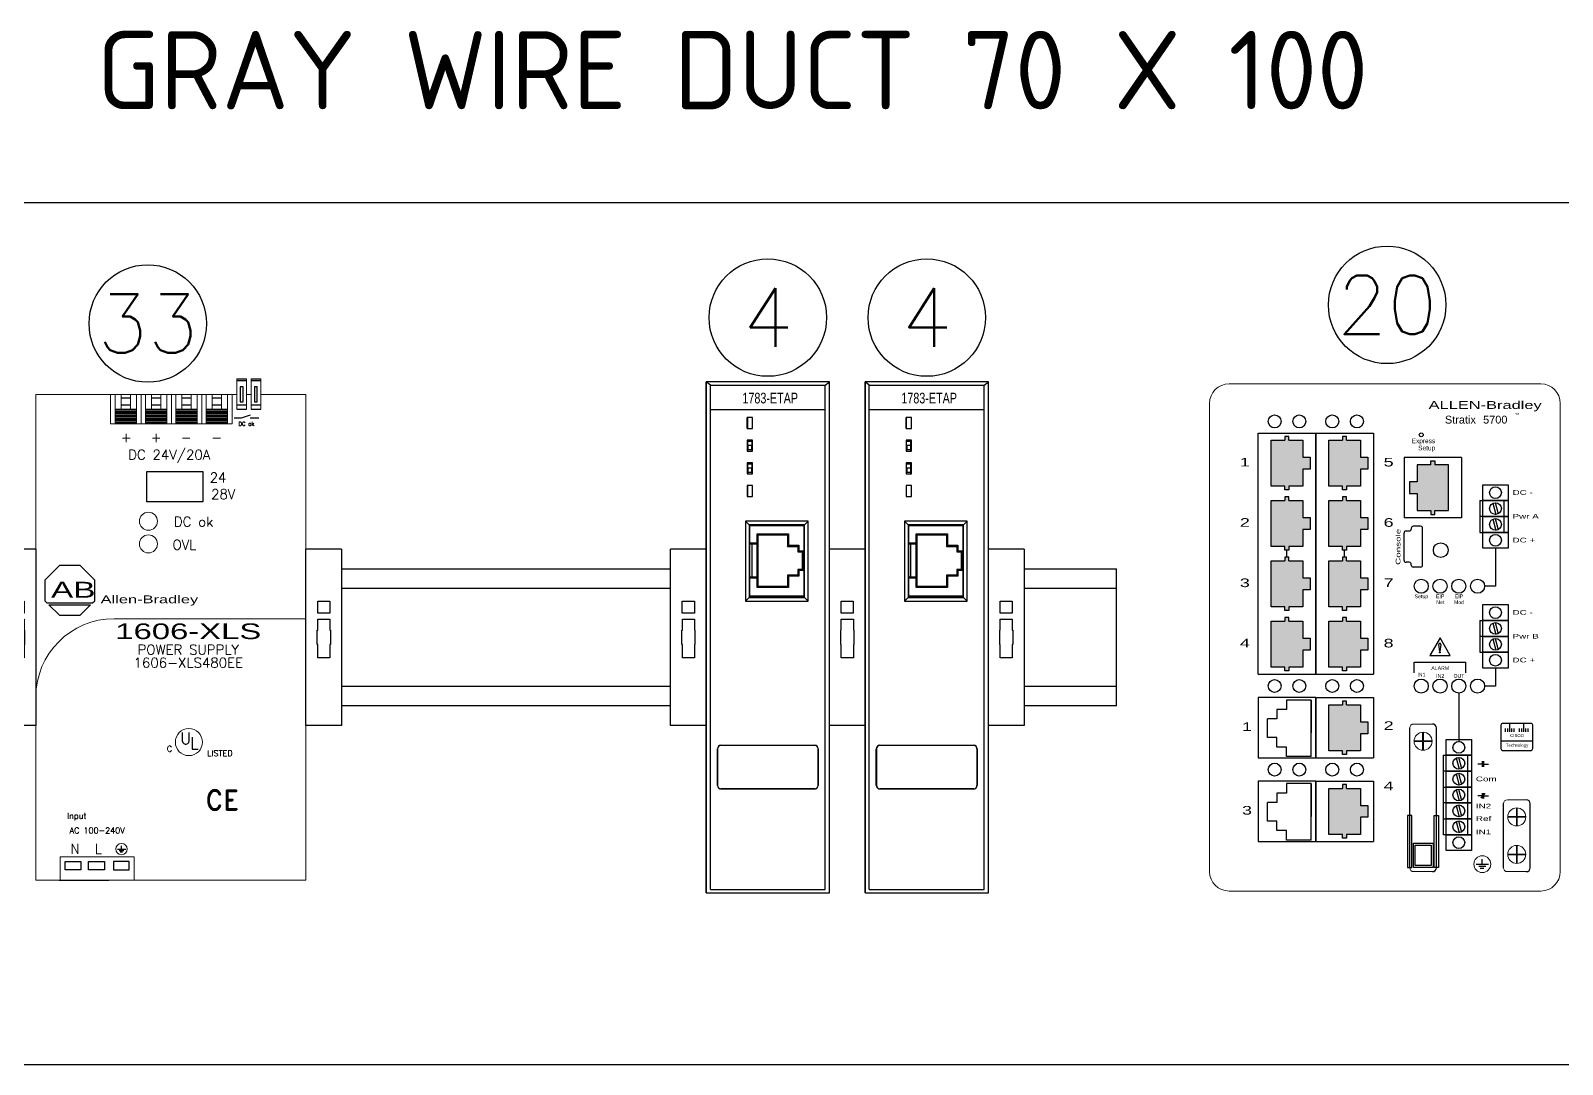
# Model space of a CAD drawing. Header units: inches. Extents: x 564911 to 603980, y 458630 to 507164.
# Drawn here: x 590750.3 to 591141.5, y 499430.9 to 499694.8 of the extents above; entities that cross this region are included whole.
import ezdxf
from ezdxf.enums import TextEntityAlignment as Align

# ---------------------------------------------------------------- set-up
doc = ezdxf.new("R2010")
doc.units = ezdxf.units.IN
doc.header["$MEASUREMENT"] = 0
for name, color, linetype in [('box', 2, 'Continuous'), ('rial', 11, 'Continuous'), ('STEXT', 2, 'Continuous'), ('TER', 4, 'Continuous')]:
    doc.layers.add(name, color=color, linetype=linetype)
doc.styles.add('ALLEN', font='swissi.ttf', dxfattribs={"width": 1.5})
doc.styles.add('ISO3098B', font='ISO3098B.shx')
doc.styles.add('R', font='ROMAND')
doc.styles.add('S', font='SIMPLEX.SHX')

# ---------------------------------------------------------------- blocks, each defined once
blk = doc.blocks.new('STOPER')
at = {"color": 0}
for points in [[(22179.34, -20542.87), (22175.95, -20542.87), (22175.95, -20539.79), (22179.34, -20539.79)], [(22179.34, -20539.79), (22179.34, -20539.65), (22183.04, -20539.65), (22183.04, -20539.79)], [(22183.04, -20539.79), (22185.81, -20539.79), (22185.81, -20542.87), (22183.04, -20542.87)], [(22183.04, -20542.87), (22183.04, -20543.01), (22179.34, -20543.01), (22179.34, -20542.87)]]:
    blk.add_lwpolyline(points, dxfattribs=at)
blk.add_lwpolyline([(22187.35, -20539.78), (22190.43, -20539.78), (22190.43, -20542.86), (22187.35, -20542.86)], close=True, dxfattribs=at)
at = {"layer": 'TER', "color": 0}
for p, q in [((22158.68, -20545.88), (22158.68, -20536.78)), ((22158.68, -20536.78), (22203.7, -20536.78)), ((22203.7, -20545.88), (22203.7, -20536.78)), ((22203.7, -20545.88), (22158.68, -20545.88))]:
    blk.add_line(p, q, dxfattribs=at)
blk = doc.blocks.new('1783BMS10CGN')
for points in [[(11281.93, 8053.55), (11285.45, 8053.55), (11285.45, 8052.58), (11286.47, 8052.58), (11286.47, 8053.55), (11289.99, 8053.55), (11289.99, 8057.9), (11291.91, 8057.9), (11291.91, 8060.92), (11289.99, 8060.92), (11289.99, 8065.27), (11286.47, 8065.27), (11286.47, 8066.24), (11285.45, 8066.24), (11285.45, 8065.27), (11281.93, 8065.27)], [(11296.65, 8053.55), (11300.17, 8053.55), (11300.17, 8052.58), (11301.19, 8052.58), (11301.19, 8053.55), (11304.71, 8053.55), (11304.71, 8057.9), (11306.62, 8057.9), (11306.62, 8060.92), (11304.71, 8060.92), (11304.71, 8065.27), (11301.19, 8065.27), (11301.19, 8066.24), (11300.17, 8066.24), (11300.17, 8065.27), (11296.65, 8065.27)], [(11327.26, 8059.04), (11323.74, 8059.04), (11323.74, 8060.01), (11322.71, 8060.01), (11322.71, 8059.04), (11319.2, 8059.04), (11319.2, 8054.69), (11317.28, 8054.69), (11317.28, 8051.67), (11319.2, 8051.67), (11319.2, 8047.32), (11322.71, 8047.32), (11322.71, 8046.35), (11323.74, 8046.35), (11323.74, 8047.32), (11327.26, 8047.32)], [(11281.93, 8038.15), (11285.45, 8038.15), (11285.45, 8037.18), (11286.47, 8037.18), (11286.47, 8038.15), (11289.99, 8038.15), (11289.99, 8042.5), (11291.91, 8042.5), (11291.91, 8045.52), (11289.99, 8045.52), (11289.99, 8049.87), (11286.47, 8049.87), (11286.47, 8050.84), (11285.45, 8050.84), (11285.45, 8049.87), (11281.93, 8049.87)], [(11296.65, 8038.15), (11300.17, 8038.15), (11300.17, 8037.18), (11301.19, 8037.18), (11301.19, 8038.15), (11304.71, 8038.15), (11304.71, 8042.5), (11306.62, 8042.5), (11306.62, 8045.52), (11304.71, 8045.52), (11304.71, 8049.87), (11301.19, 8049.87), (11301.19, 8050.84), (11300.17, 8050.84), (11300.17, 8049.87), (11296.65, 8049.87)], [(11281.93, 8022.75), (11285.45, 8022.75), (11285.45, 8021.78), (11286.47, 8021.78), (11286.47, 8022.75), (11289.99, 8022.75), (11289.99, 8027.1), (11291.91, 8027.1), (11291.91, 8030.12), (11289.99, 8030.12), (11289.99, 8034.47), (11286.47, 8034.47), (11286.47, 8035.44), (11285.45, 8035.44), (11285.45, 8034.47), (11281.93, 8034.47)], [(11296.65, 8022.75), (11300.17, 8022.75), (11300.17, 8021.78), (11301.19, 8021.78), (11301.19, 8022.75), (11304.71, 8022.75), (11304.71, 8027.1), (11306.62, 8027.1), (11306.62, 8030.12), (11304.71, 8030.12), (11304.71, 8034.47), (11301.19, 8034.47), (11301.19, 8035.44), (11300.17, 8035.44), (11300.17, 8034.47), (11296.65, 8034.47)], [(11281.93, 8007.35), (11285.45, 8007.35), (11285.45, 8006.38), (11286.47, 8006.38), (11286.47, 8007.35), (11289.99, 8007.35), (11289.99, 8011.7), (11291.91, 8011.7), (11291.91, 8014.72), (11289.99, 8014.72), (11289.99, 8019.07), (11286.47, 8019.07), (11286.47, 8020.04), (11285.45, 8020.04), (11285.45, 8019.07), (11281.93, 8019.07)], [(11296.65, 8007.35), (11300.17, 8007.35), (11300.17, 8006.38), (11301.19, 8006.38), (11301.19, 8007.35), (11304.71, 8007.35), (11304.71, 8011.7), (11306.62, 8011.7), (11306.62, 8014.72), (11304.71, 8014.72), (11304.71, 8019.07), (11301.19, 8019.07), (11301.19, 8020.04), (11300.17, 8020.04), (11300.17, 8019.07), (11296.65, 8019.07)], [(11296.65, 7986.01), (11300.17, 7986.01), (11300.17, 7985.04), (11301.19, 7985.04), (11301.19, 7986.01), (11304.71, 7986.01), (11304.71, 7990.36), (11306.62, 7990.36), (11306.62, 7993.37), (11304.71, 7993.37), (11304.71, 7997.73), (11301.19, 7997.73), (11301.19, 7998.7), (11300.17, 7998.7), (11300.17, 7997.73), (11296.65, 7997.73)], [(11296.65, 7964.66), (11300.17, 7964.66), (11300.17, 7963.7), (11301.19, 7963.7), (11301.19, 7964.66), (11304.71, 7964.66), (11304.71, 7969.02), (11306.62, 7969.02), (11306.62, 7972.03), (11304.71, 7972.03), (11304.71, 7976.39), (11301.19, 7976.39), (11301.19, 7977.35), (11300.17, 7977.35), (11300.17, 7976.39), (11296.65, 7976.39)]]:
    blk.add_hatch(color=0).paths.add_polyline_path(points)
at = {"lineweight": 20}
for p, q in [((11271.19, 8079.69), (11350.79, 8079.69)), ((11266.19, 8074.69), (11266.19, 7955.19)), ((11355.79, 8074.69), (11355.79, 7955.19)), ((11323.12, 7992.83), (11318.32, 7992.83)), ((11320.62, 7990.72), (11320.62, 7988.52)), ((11320.81, 7990.72), (11320.81, 7988.52)), ((11320.62, 7988.52), (11318.42, 7988.52)), ((11320.62, 7988.33), (11318.42, 7988.33)), ((11320.62, 7988.33), (11320.62, 7986.13)), ((11323.02, 7988.52), (11320.81, 7988.52)), ((11323.02, 7988.33), (11320.81, 7988.33)), ((11320.81, 7988.33), (11320.81, 7986.13)), ((11347.08, 7973.51), (11342.27, 7973.51)), ((11344.58, 7971.4), (11344.58, 7969.2)), ((11344.77, 7971.4), (11344.77, 7969.2)), ((11344.58, 7969.2), (11342.38, 7969.2)), ((11344.58, 7969.01), (11342.38, 7969.01)), ((11344.58, 7969.01), (11344.58, 7966.81)), ((11346.97, 7969.2), (11344.77, 7969.2)), ((11346.97, 7969.01), (11344.77, 7969.01)), ((11344.77, 7969.01), (11344.77, 7966.81)), ((11344.57, 7959.63), (11342.37, 7959.63)), ((11344.57, 7959.44), (11342.37, 7959.44)), ((11344.57, 7961.83), (11344.57, 7959.63)), ((11344.57, 7959.44), (11344.57, 7957.24)), ((11344.76, 7961.83), (11344.76, 7959.63)), ((11346.97, 7959.63), (11344.76, 7959.63)), ((11346.97, 7959.44), (11344.76, 7959.44)), ((11344.76, 7959.44), (11344.76, 7957.24)), ((11323.12, 7955.14), (11318.32, 7955.14)), ((11347.08, 7955.14), (11342.27, 7955.14)), ((11271.19, 7950.19), (11350.79, 7950.19))]:
    blk.add_line(p, q, dxfattribs=at)
at = {"color": 0}
for p, q in [((11278.6, 8067.1), (11293.32, 8067.1)), ((11278.6, 8005.52), (11278.6, 8067.1)), ((11281.93, 8065.27), (11285.45, 8065.27)), ((11281.93, 8053.55), (11281.93, 8065.27)), ((11286.47, 8066.24), (11285.45, 8066.24)), ((11285.45, 8066.24), (11285.45, 8065.27)), ((11286.47, 8065.27), (11286.47, 8066.24)), ((11286.47, 8065.27), (11289.99, 8065.27)), ((11289.99, 8065.27), (11289.99, 8060.92)), ((11293.32, 8067.1), (11308.04, 8067.1)), ((11293.32, 8005.52), (11293.32, 8067.1)), ((11293.32, 8067.1), (11293.32, 8005.52)), ((11296.65, 8065.27), (11300.17, 8065.27)), ((11296.65, 8053.55), (11296.65, 8065.27)), ((11301.19, 8066.24), (11300.17, 8066.24)), ((11300.17, 8066.24), (11300.17, 8065.27)), ((11301.19, 8065.27), (11301.19, 8066.24)), ((11301.19, 8065.27), (11304.71, 8065.27)), ((11304.71, 8065.27), (11304.71, 8060.92)), ((11308.04, 8067.1), (11308.04, 8005.52)), ((11289.99, 8060.92), (11291.91, 8060.92)), ((11291.91, 8060.92), (11291.91, 8057.9)), ((11304.71, 8060.92), (11306.62, 8060.92)), ((11306.62, 8060.92), (11306.62, 8057.9)), ((11330.58, 8060.87), (11315.87, 8060.87)), ((11315.87, 8060.87), (11315.87, 8045.49)), ((11330.58, 8060.87), (11330.58, 8045.49)), ((11291.91, 8057.9), (11289.99, 8057.9)), ((11289.99, 8057.9), (11289.99, 8053.55)), ((11306.62, 8057.9), (11304.71, 8057.9)), ((11304.71, 8057.9), (11304.71, 8053.55)), ((11319.2, 8059.04), (11319.2, 8054.69)), ((11322.71, 8059.04), (11319.2, 8059.04)), ((11322.71, 8059.04), (11322.71, 8060.01)), ((11322.71, 8060.01), (11323.74, 8060.01)), ((11323.74, 8060.01), (11323.74, 8059.04)), ((11327.26, 8059.04), (11323.74, 8059.04)), ((11327.26, 8047.32), (11327.26, 8059.04)), ((11285.45, 8053.55), (11281.93, 8053.55)), ((11285.45, 8052.58), (11285.45, 8053.55)), ((11286.47, 8052.58), (11285.45, 8052.58)), ((11289.99, 8053.55), (11286.47, 8053.55)), ((11286.47, 8053.55), (11286.47, 8052.58)), ((11300.17, 8053.55), (11296.65, 8053.55)), ((11300.17, 8052.58), (11300.17, 8053.55)), ((11301.19, 8052.58), (11300.17, 8052.58)), ((11304.71, 8053.55), (11301.19, 8053.55)), ((11301.19, 8053.55), (11301.19, 8052.58)), ((11319.2, 8054.69), (11317.28, 8054.69)), ((11317.28, 8054.69), (11317.28, 8051.67)), ((11281.93, 8049.87), (11285.45, 8049.87)), ((11281.93, 8038.15), (11281.93, 8049.87)), ((11286.47, 8050.84), (11285.45, 8050.84)), ((11285.45, 8050.84), (11285.45, 8049.87)), ((11286.47, 8049.87), (11286.47, 8050.84)), ((11286.47, 8049.87), (11289.99, 8049.87)), ((11289.99, 8049.87), (11289.99, 8045.52)), ((11296.65, 8049.87), (11300.17, 8049.87)), ((11296.65, 8038.15), (11296.65, 8049.87)), ((11301.19, 8050.84), (11300.17, 8050.84)), ((11300.17, 8050.84), (11300.17, 8049.87)), ((11301.19, 8049.87), (11301.19, 8050.84)), ((11301.19, 8049.87), (11304.71, 8049.87)), ((11304.71, 8049.87), (11304.71, 8045.52)), ((11317.28, 8051.67), (11319.2, 8051.67)), ((11319.2, 8051.67), (11319.2, 8047.32)), ((11335.24, 8049.87), (11335.24, 8041.77)), ((11335.24, 8049.87), (11336, 8049.87)), ((11338.54, 8049.21), (11339.31, 8046.32)), ((11339.12, 8049.37), (11339.89, 8046.47)), ((11341.4, 8049.87), (11341.4, 8041.77)), ((11289.99, 8045.52), (11291.91, 8045.52)), ((11291.91, 8045.52), (11291.91, 8042.5)), ((11304.71, 8045.52), (11306.62, 8045.52)), ((11306.62, 8045.52), (11306.62, 8042.5)), ((11330.58, 8045.49), (11315.87, 8045.49)), ((11319.2, 8047.32), (11322.71, 8047.32)), ((11322.71, 8047.32), (11322.71, 8046.35)), ((11322.71, 8046.35), (11323.74, 8046.35)), ((11323.74, 8047.32), (11327.26, 8047.32)), ((11323.74, 8046.35), (11323.74, 8047.32)), ((11336, 8045.82), (11335.24, 8045.82)), ((11338.54, 8045.16), (11339.31, 8042.26)), ((11339.12, 8045.32), (11339.89, 8042.42)), ((11291.91, 8042.5), (11289.99, 8042.5)), ((11289.99, 8042.5), (11289.99, 8038.15)), ((11306.62, 8042.5), (11304.71, 8042.5)), ((11304.71, 8042.5), (11304.71, 8038.15)), ((11315.87, 8034.62), (11315.87, 8041.6)), ((11317.2, 8042.1), (11316.37, 8042.1)), ((11317.7, 8042.82), (11317.7, 8042.6)), ((11320.11, 8043.32), (11318.2, 8043.32)), ((11320.61, 8033.4), (11320.61, 8042.82)), ((11335.24, 8041.77), (11336, 8041.77)), ((11285.45, 8038.15), (11281.93, 8038.15)), ((11285.45, 8037.18), (11285.45, 8038.15)), ((11286.47, 8037.18), (11285.45, 8037.18)), ((11285.96, 8035.44), (11285.96, 8037.18)), ((11289.99, 8038.15), (11286.47, 8038.15)), ((11286.47, 8038.15), (11286.47, 8037.18)), ((11300.17, 8038.15), (11296.65, 8038.15)), ((11300.17, 8037.18), (11300.17, 8038.15)), ((11301.19, 8037.18), (11300.17, 8037.18)), ((11300.68, 8035.44), (11300.68, 8037.18)), ((11304.71, 8038.15), (11301.19, 8038.15)), ((11301.19, 8038.15), (11301.19, 8037.18)), ((11339.22, 8037.71), (11339.22, 8028.01)), ((11281.93, 8034.47), (11285.45, 8034.47)), ((11281.93, 8022.75), (11281.93, 8034.47)), ((11286.47, 8035.44), (11285.45, 8035.44)), ((11285.45, 8035.44), (11285.45, 8034.47)), ((11286.47, 8034.47), (11286.47, 8035.44)), ((11286.47, 8034.47), (11289.99, 8034.47)), ((11289.99, 8034.47), (11289.99, 8030.12)), ((11296.65, 8034.47), (11300.17, 8034.47)), ((11296.65, 8022.75), (11296.65, 8034.47)), ((11301.19, 8035.44), (11300.17, 8035.44)), ((11300.17, 8035.44), (11300.17, 8034.47)), ((11301.19, 8034.47), (11301.19, 8035.44)), ((11301.19, 8034.47), (11304.71, 8034.47)), ((11304.71, 8034.47), (11304.71, 8030.12)), ((11317.2, 8034.12), (11316.37, 8034.12)), ((11317.7, 8033.4), (11317.7, 8033.62)), ((11320.11, 8032.9), (11318.2, 8032.9)), ((11289.99, 8030.12), (11291.91, 8030.12)), ((11291.91, 8030.12), (11291.91, 8027.1)), ((11304.71, 8030.12), (11306.62, 8030.12)), ((11306.62, 8030.12), (11306.62, 8027.1)), ((11291.91, 8027.1), (11289.99, 8027.1)), ((11289.99, 8027.1), (11289.99, 8022.75)), ((11306.62, 8027.1), (11304.71, 8027.1)), ((11304.71, 8027.1), (11304.71, 8022.75)), ((11339.22, 8028.01), (11336.46, 8028.01)), ((11285.45, 8022.75), (11281.93, 8022.75)), ((11285.45, 8021.78), (11285.45, 8022.75)), ((11286.47, 8021.78), (11285.45, 8021.78)), ((11289.99, 8022.75), (11286.47, 8022.75)), ((11286.47, 8022.75), (11286.47, 8021.78)), ((11300.17, 8022.75), (11296.65, 8022.75)), ((11300.17, 8021.78), (11300.17, 8022.75)), ((11301.19, 8021.78), (11300.17, 8021.78)), ((11304.71, 8022.75), (11301.19, 8022.75)), ((11301.19, 8022.75), (11301.19, 8021.78)), ((11281.93, 8019.07), (11285.45, 8019.07)), ((11281.93, 8007.35), (11281.93, 8019.07)), ((11286.47, 8020.04), (11285.45, 8020.04)), ((11285.45, 8020.04), (11285.45, 8019.07)), ((11286.47, 8019.07), (11286.47, 8020.04)), ((11286.47, 8019.07), (11289.99, 8019.07)), ((11289.99, 8019.07), (11289.99, 8014.72)), ((11296.65, 8019.07), (11300.17, 8019.07)), ((11296.65, 8007.35), (11296.65, 8019.07)), ((11301.19, 8020.04), (11300.17, 8020.04)), ((11300.17, 8020.04), (11300.17, 8019.07)), ((11301.19, 8019.07), (11301.19, 8020.04)), ((11301.19, 8019.07), (11304.71, 8019.07)), ((11304.71, 8019.07), (11304.71, 8014.72)), ((11335.24, 8019.25), (11335.24, 8011.15)), ((11335.24, 8019.25), (11336, 8019.25)), ((11338.54, 8018.6), (11339.31, 8015.7)), ((11339.12, 8018.75), (11339.89, 8015.86)), ((11289.99, 8014.72), (11291.91, 8014.72)), ((11291.91, 8014.72), (11291.91, 8011.7)), ((11304.71, 8014.72), (11306.62, 8014.72)), ((11306.62, 8014.72), (11306.62, 8011.7)), ((11336, 8015.2), (11335.24, 8015.2)), ((11338.54, 8014.55), (11339.31, 8011.65)), ((11339.12, 8014.7), (11339.89, 8011.8)), ((11291.91, 8011.7), (11289.99, 8011.7)), ((11289.99, 8011.7), (11289.99, 8007.35)), ((11306.62, 8011.7), (11304.71, 8011.7)), ((11304.71, 8011.7), (11304.71, 8007.35)), ((11335.24, 8011.15), (11336, 8011.15)), ((11278.6, 8005.52), (11293.32, 8005.52)), ((11285.45, 8007.35), (11281.93, 8007.35)), ((11285.45, 8006.38), (11285.45, 8007.35)), ((11286.47, 8006.38), (11285.45, 8006.38)), ((11289.99, 8007.35), (11286.47, 8007.35)), ((11286.47, 8007.35), (11286.47, 8006.38)), ((11293.32, 8005.52), (11308.04, 8005.52)), ((11300.17, 8007.35), (11296.65, 8007.35)), ((11300.17, 8006.38), (11300.17, 8007.35)), ((11301.19, 8006.38), (11300.17, 8006.38)), ((11304.71, 8007.35), (11301.19, 8007.35)), ((11301.19, 8007.35), (11301.19, 8006.38)), ((11318.46, 8005.93), (11318.46, 8008.64)), ((11318.46, 8008.64), (11331.66, 8008.64)), ((11331.66, 8005.93), (11331.66, 8008.64)), ((11339.22, 8007.1), (11339.22, 8002.52)), ((11339.22, 8002.52), (11336.46, 8002.52)), ((11285.8, 7998.96), (11285.8, 7996.56)), ((11292.12, 7998.96), (11285.8, 7998.96)), ((11292.12, 7998.96), (11292.12, 7990.56)), ((11292.12, 7984.56), (11292.12, 7998.96)), ((11293.32, 7999.56), (11308.04, 7999.56)), ((11293.32, 7999.56), (11293.32, 7984.18)), ((11296.65, 7997.73), (11300.17, 7997.73)), ((11296.65, 7986.01), (11296.65, 7997.73)), ((11301.19, 7998.7), (11300.17, 7998.7)), ((11300.17, 7998.7), (11300.17, 7997.73)), ((11301.19, 7997.73), (11301.19, 7998.7)), ((11301.19, 7997.73), (11304.71, 7997.73)), ((11304.71, 7997.73), (11304.71, 7993.37)), ((11308.04, 7999.56), (11308.04, 7984.18)), ((11329.86, 8000.72), (11329.86, 7988.36)), ((11281, 7989.36), (11281, 7994.16)), ((11283.4, 7994.16), (11281, 7994.16)), ((11283.4, 7996.56), (11283.4, 7994.16)), ((11285.8, 7996.56), (11283.4, 7996.56)), ((11304.71, 7993.37), (11306.62, 7993.37)), ((11306.62, 7990.36), (11304.71, 7990.36)), ((11304.71, 7990.36), (11304.71, 7986.01)), ((11306.62, 7993.37), (11306.62, 7990.36)), ((11317.32, 7956.14), (11317.32, 7991.83)), ((11324.12, 7956.14), (11324.12, 7991.83)), ((11341.81, 7990.83), (11341.81, 7991.69)), ((11342.35, 7990.83), (11342.35, 7991.69)), ((11342.89, 7990.83), (11342.89, 7992.88)), ((11343.43, 7990.83), (11343.43, 7991.69)), ((11343.97, 7990.83), (11343.97, 7991.69)), ((11345.4, 7990.83), (11345.4, 7991.69)), ((11345.94, 7990.83), (11345.94, 7991.69)), ((11346.48, 7990.83), (11346.48, 7992.88)), ((11347.02, 7990.83), (11347.02, 7991.69)), ((11347.56, 7990.83), (11347.56, 7991.69)), ((11283.4, 7989.36), (11281, 7989.36)), ((11283.4, 7986.96), (11283.4, 7989.36)), ((11285.8, 7986.96), (11283.4, 7986.96)), ((11285.8, 7984.56), (11285.8, 7986.96)), ((11300.17, 7986.01), (11296.65, 7986.01)), ((11300.17, 7985.04), (11300.17, 7986.01)), ((11304.71, 7986.01), (11301.19, 7986.01)), ((11301.19, 7986.01), (11301.19, 7985.04)), ((11340.63, 7988.55), (11348.74, 7988.55)), ((11292.12, 7984.56), (11285.8, 7984.56)), ((11293.32, 7984.18), (11308.04, 7984.18)), ((11301.19, 7985.04), (11300.17, 7985.04)), ((11325.88, 7984.84), (11325.88, 7976.73)), ((11325.88, 7984.84), (11326.64, 7984.84)), ((11329.18, 7984.18), (11329.96, 7981.29)), ((11329.76, 7984.34), (11330.54, 7981.44)), ((11332.04, 7984.84), (11332.04, 7976.73)), ((11335.88, 7982.62), (11334.68, 7982.62)), ((11335.88, 7981.92), (11335.88, 7983.31)), ((11336.24, 7981.92), (11336.24, 7983.31)), ((11336.24, 7982.62), (11337.43, 7982.62)), ((11293.32, 7978.21), (11308.04, 7978.21)), ((11293.32, 7978.21), (11293.32, 7962.84)), ((11308.04, 7978.21), (11308.04, 7962.84)), ((11326.64, 7980.79), (11325.88, 7980.79)), ((11329.18, 7980.13), (11329.96, 7977.23)), ((11329.76, 7980.29), (11330.54, 7977.39)), ((11283.4, 7975.21), (11283.4, 7972.81)), ((11285.8, 7975.21), (11283.4, 7975.21)), ((11285.8, 7977.61), (11285.8, 7975.21)), ((11292.12, 7977.61), (11285.8, 7977.61)), ((11292.12, 7977.61), (11292.12, 7969.21)), ((11292.12, 7963.21), (11292.12, 7977.61)), ((11296.65, 7976.39), (11300.17, 7976.39)), ((11296.65, 7964.66), (11296.65, 7976.39)), ((11301.19, 7977.35), (11300.17, 7977.35)), ((11300.17, 7977.35), (11300.17, 7976.39)), ((11301.19, 7976.39), (11301.19, 7977.35)), ((11301.19, 7976.39), (11304.71, 7976.39)), ((11304.71, 7976.39), (11304.71, 7972.03)), ((11325.88, 7976.73), (11326.64, 7976.73)), ((11325.88, 7976.73), (11325.88, 7968.63)), ((11325.88, 7976.73), (11326.64, 7976.73)), ((11329.18, 7976.08), (11329.96, 7973.18)), ((11329.76, 7976.23), (11330.54, 7973.34)), ((11332.04, 7976.73), (11332.04, 7968.63)), ((11335.88, 7974.51), (11334.68, 7974.51)), ((11335.51, 7973.96), (11336.61, 7975.06)), ((11335.88, 7973.82), (11335.88, 7975.2)), ((11336.24, 7973.82), (11336.24, 7975.2)), ((11336.24, 7974.51), (11337.43, 7974.51)), ((11281, 7968.01), (11281, 7972.81)), ((11283.4, 7972.81), (11281, 7972.81)), ((11304.71, 7972.03), (11306.62, 7972.03)), ((11306.62, 7972.03), (11306.62, 7969.02)), ((11326.64, 7972.68), (11325.88, 7972.68)), ((11329.18, 7972.03), (11329.96, 7969.13)), ((11329.76, 7972.18), (11330.54, 7969.28)), ((11341.27, 7956.14), (11341.27, 7972.51)), ((11348.08, 7956.14), (11348.08, 7972.51)), ((11283.4, 7968.01), (11281, 7968.01)), ((11283.4, 7965.61), (11283.4, 7968.01)), ((11306.62, 7969.02), (11304.71, 7969.02)), ((11304.71, 7969.02), (11304.71, 7964.66)), ((11325.88, 7968.63), (11326.64, 7968.63)), ((11325.88, 7968.63), (11325.88, 7964.58)), ((11325.88, 7968.63), (11326.64, 7968.63)), ((11329.18, 7967.97), (11329.96, 7965.08)), ((11329.76, 7968.13), (11330.54, 7965.23)), ((11332.04, 7968.63), (11332.04, 7964.58)), ((11285.8, 7965.61), (11283.4, 7965.61)), ((11285.8, 7963.21), (11285.8, 7965.61)), ((11292.12, 7963.21), (11285.8, 7963.21)), ((11293.32, 7962.84), (11308.04, 7962.84)), ((11300.17, 7964.66), (11296.65, 7964.66)), ((11300.17, 7963.7), (11300.17, 7964.66)), ((11301.19, 7963.7), (11300.17, 7963.7)), ((11304.71, 7964.66), (11301.19, 7964.66)), ((11301.19, 7964.66), (11301.19, 7963.7)), ((11326.64, 7964.58), (11325.88, 7964.58))]:
    blk.add_line(p, q, dxfattribs=at)
for p, q in [((11334.26, 7957.05), (11337.46, 7957.05)), ((11334.95, 7956.55), (11336.72, 7956.55)), ((11335.34, 7955.99), (11336.27, 7955.99)), ((11335.86, 7957.05), (11335.86, 7958.3))]:
    blk.add_line(p, q)
for points in [[(11342.43, 8049.87), (11336, 8049.87), (11336, 8053.92), (11342.43, 8053.92)], [(11342.43, 8045.82), (11336, 8045.82), (11336, 8049.87), (11342.43, 8049.87)], [(11342.43, 8041.77), (11336, 8041.77), (11336, 8045.82), (11342.43, 8045.82)], [(11342.43, 8037.71), (11336, 8037.71), (11336, 8041.77), (11342.43, 8041.77)], [(11342.43, 8019.25), (11336, 8019.25), (11336, 8023.31), (11342.43, 8023.31)], [(11342.43, 8015.2), (11336, 8015.2), (11336, 8019.25), (11342.43, 8019.25)], [(11325.06, 8014.82), (11322.46, 8010.32), (11327.66, 8010.32)], [(11342.43, 8011.15), (11336, 8011.15), (11336, 8015.2), (11342.43, 8015.2)], [(11342.43, 8007.1), (11336, 8007.1), (11336, 8011.15), (11342.43, 8011.15)], [(11293.32, 7999.56), (11278.6, 7999.56), (11278.6, 7984.18), (11293.32, 7984.18)], [(11333.07, 7984.84), (11326.64, 7984.84), (11326.64, 7988.89), (11333.07, 7988.89)], [(11333.07, 7980.79), (11326.64, 7980.79), (11326.64, 7984.84), (11333.07, 7984.84)], [(11293.32, 7978.21), (11278.6, 7978.21), (11278.6, 7962.84), (11293.32, 7962.84)], [(11333.07, 7976.73), (11326.64, 7976.73), (11326.64, 7980.79), (11333.07, 7980.79)], [(11333.07, 7972.68), (11326.64, 7972.68), (11326.64, 7976.73), (11333.07, 7976.73)], [(11333.07, 7968.63), (11326.64, 7968.63), (11326.64, 7972.68), (11333.07, 7972.68)], [(11316.76, 7956.24), (11317.87, 7956.24), (11317.87, 7969.49), (11316.76, 7969.49)], [(11324.67, 7956.24), (11323.57, 7956.24), (11323.57, 7969.49), (11324.67, 7969.49)], [(11333.07, 7964.58), (11326.64, 7964.58), (11326.64, 7968.63), (11333.07, 7968.63)], [(11333.07, 7960.53), (11326.64, 7960.53), (11326.64, 7964.58), (11333.07, 7964.58)], [(11318.25, 7962.42), (11323.32, 7962.42), (11323.32, 7956.24), (11318.25, 7956.24)], [(11318.75, 7961.92), (11322.82, 7961.92), (11322.82, 7956.74), (11318.75, 7956.74)]]:
    blk.add_lwpolyline(points, close=True, dxfattribs=at)
blk.add_lwpolyline([(11325.24, 8013.16), (11325.01, 8011.32), (11325.01, 8011.32), (11324.78, 8013.16)], dxfattribs=at)
blk.add_lwpolyline([(11341.13, 7986.07), (11348.24, 7986.07, 0.414214), (11348.74, 7986.57), (11348.74, 7992.5, 0.414214), (11348.24, 7993), (11341.13, 7993, 0.414214), (11340.63, 7992.5), (11340.63, 7986.57, 0.414214)], format="xyb", close=True, dxfattribs=at)
for centre, radius in [((11282.81, 8070.08), 1.65), ((11289.11, 8070.08), 1.65), ((11297.53, 8070.08), 1.65), ((11303.83, 8070.08), 1.65), ((11320.27, 8066.66), 0.5), ((11339.22, 8051.9), 1.5), ((11339.22, 8047.84), 1.5), ((11339.22, 8043.79), 1.5), ((11339.22, 8039.74), 1.5), ((11325.23, 8037.21), 1.88), ((11320.26, 8028.01), 1.8), ((11325.06, 8028.01), 1.8), ((11329.86, 8028.01), 1.8), ((11334.66, 8028.01), 1.8), ((11339.22, 8021.28), 1.5), ((11339.22, 8017.23), 1.5), ((11339.22, 8013.18), 1.5), ((11325.01, 8011.11), 0.103), ((11339.22, 8009.12), 1.5), ((11282.81, 8002.54), 1.65), ((11289.11, 8002.54), 1.65), ((11297.53, 8002.54), 1.65), ((11303.83, 8002.54), 1.65), ((11320.26, 8002.52), 1.8), ((11325.06, 8002.52), 1.8), ((11329.86, 8002.52), 1.8), ((11334.66, 8002.52), 1.8), ((11329.86, 7986.86), 1.5), ((11282.81, 7981.2), 1.65), ((11289.11, 7981.2), 1.65), ((11297.53, 7981.2), 1.65), ((11303.83, 7981.2), 1.65), ((11329.86, 7982.81), 1.5), ((11329.86, 7978.76), 1.5), ((11329.86, 7974.71), 1.5), ((11329.86, 7970.66), 1.5), ((11329.86, 7966.6), 1.5), ((11329.86, 7962.55), 1.5)]:
    blk.add_circle(centre, radius, dxfattribs=at)
at = {"lineweight": 20}
for centre, radius in [((11320.72, 7988.43), 2.3), ((11344.67, 7969.1), 2.3), ((11335.86, 7957.05), 2.15), ((11344.67, 7959.53), 2.3)]:
    blk.add_circle(centre, radius, dxfattribs=at)
for centre, start, end in [((11271.19, 8074.69), 90, 180), ((11350.79, 8074.69), 0, 90), ((11271.19, 7955.19), 180, 270), ((11350.79, 7955.19), 270, 0)]:
    blk.add_arc(centre, 5, start, end, dxfattribs=at)
at = {"color": 0}
for centre, radius, start, end in [((11316.37, 8041.6), 0.5, 90, 180), ((11317.2, 8042.6), 0.5, 270, 0), ((11318.2, 8042.82), 0.5, 90, 180), ((11320.11, 8042.82), 0.5, 0, 90), ((11316.37, 8034.62), 0.5, 180, 270), ((11317.2, 8033.62), 0.5, 0, 90), ((11318.2, 8033.4), 0.5, 180, 270), ((11320.11, 8033.4), 0.5, 270, 0), ((11325.01, 8013.16), 0.23, 345.7396, 194.2604), ((11323.12, 7991.83), 1, 0, 90), ((11347.08, 7972.51), 1, 0, 90), ((11323.12, 7956.14), 1, 270, 0), ((11347.08, 7956.14), 1, 270, 0)]:
    blk.add_arc(centre, radius, start, end, dxfattribs=at)
at = {"color": 0, "lineweight": 20}
for centre, start, end in [((11318.32, 7991.83), 90, 180), ((11342.27, 7972.51), 90, 180), ((11318.32, 7956.14), 180, 270), ((11342.27, 7956.14), 180, 270)]:
    blk.add_arc(centre, 1, start, end, dxfattribs=at)
at = {"style": 'ALLEN', "width": 1.5}
for s, height, p in [('ALLEN-Bradley', 2, (11351.03, 8073.28)), ('1', 2.2, (11276.49, 8058.59)), ('5', 2.2, (11313.21, 8058.59)), ('2', 2.2, (11276.49, 8043.19)), ('6', 2.2, (11313.21, 8043.19)), ('3', 2.2, (11276.49, 8027.79)), ('7', 2.2, (11313.21, 8027.79)), ('4', 2.2, (11276.49, 8012.39)), ('8', 2.2, (11313.21, 8012.39)), ('1', 2.2, (11277.03, 7991.05)), ('2', 2.2, (11313.21, 7991.33)), ('4', 2.2, (11313.21, 7975.93)), ('3', 2.2, (11277.03, 7969.71))]:
    blk.add_text(s, height=height, dxfattribs=at).set_placement(p, align=Align.RIGHT)
at = {"style": 'ALLEN'}
for s, height, p in [('TM', 0.5, (11345.18, 8071.72)), ('Stratix', 2, (11334.23, 8069.54)), ('5700', 2, (11342.28, 8069.54))]:
    blk.add_text(s, height=height, dxfattribs=at).set_placement(p, align=Align.RIGHT)
for s, p in [('Express', (11323.82, 8064.52)), ('Setup', (11323.82, 8062.71))]:
    blk.add_text(s, height=1.2).set_placement(p, align=Align.RIGHT)
at = {"style": 'ALLEN', "width": 1.5}
for s, p in [('DC -', (11343.58, 8051.34)), ('Pwr A', (11343.58, 8045.27)), ('DC +', (11343.58, 8039.19)), ('DC -', (11343.58, 8020.73)), ('Pwr B', (11343.58, 8014.65)), ('DC +', (11343.58, 8008.57)), ('Com', (11334.22, 7978.21)), ('IN2', (11334.22, 7971.27)), ('Ref', (11334.22, 7968.08)), ('IN1', (11334.22, 7964.7))]:
    blk.add_text(s, height=1.2, dxfattribs=at).set_placement(p)
blk.add_text('Console', height=1.2, rotation=90, dxfattribs=at).set_placement((11314.95, 8042.68), align=Align.RIGHT)
for s, height, p in [('Setup', 0.96, (11320.31, 8024.95)), ('EIP', 0.96, (11325.11, 8024.95)), ('EIP', 0.96, (11329.91, 8024.95)), ('Net', 0.96, (11325.11, 8023.45)), ('Mod', 0.96, (11329.91, 8023.45)), ('IN1', 0.96, (11320.31, 8004.94)), ('ALARM', 0.96, (11325.11, 8006.62)), ('IN2', 0.96, (11325.11, 8004.62)), ('OUT', 0.96, (11329.91, 8004.62)), ('CISCO', 0.8, (11344.74, 7989.51)), ('Technology', 0.8, (11344.74, 7987.02))]:
    blk.add_text(s, height=height).set_placement(p, align=Align.CENTER)
blk = doc.blocks.new('1783ETAP')
at = {"color": 4, "linetype": 'Continuous'}
for p, q in [((292.71, 159.05), (257.71, 159.05)), ((257.71, 14.06), (257.71, 159.05)), ((257.71, 159.05), (257.71, 14.06)), ((257.71, 14.06), (257.71, 159.05)), ((258.89, 158.07), (291.52, 158.07)), ((258.89, 133.52), (258.89, 158.07)), ((258.89, 15.04), (258.89, 158.07)), ((291.52, 133.52), (291.52, 158.07)), ((291.52, 15.04), (291.52, 158.07)), ((292.71, 14.06), (292.71, 159.05)), ((258.89, 151.2), (291.52, 151.2)), ((269.34, 145.86), (269.34, 148.94)), ((270.88, 148.94), (269.34, 148.94)), ((269.5, 145.86), (269.5, 148.94)), ((270.88, 145.86), (270.88, 148.94)), ((269.34, 145.86), (270.88, 145.86)), ((269.34, 142.5), (269.34, 139.43)), ((270.88, 142.5), (269.34, 142.5)), ((269.34, 139.43), (270.88, 139.43)), ((269.5, 139.43), (269.5, 142.5)), ((269.51, 142.19), (270.72, 142.19)), ((270.72, 140.97), (269.51, 140.97)), ((269.54, 140.97), (269.54, 139.74)), ((270.69, 139.74), (269.54, 139.74)), ((270.69, 139.74), (270.69, 140.97)), ((270.72, 140.97), (270.72, 142.19)), ((270.73, 139.43), (270.73, 142.5)), ((270.88, 139.43), (270.88, 142.5)), ((269.34, 136.07), (269.34, 133)), ((270.88, 136.07), (269.34, 136.07)), ((269.5, 133), (269.5, 136.07)), ((269.51, 135.76), (270.72, 135.76)), ((270.72, 134.53), (270.72, 135.76)), ((270.73, 133), (270.73, 136.07)), ((270.88, 133), (270.88, 136.07)), ((269.34, 133), (270.88, 133)), ((270.72, 134.53), (269.51, 134.53)), ((269.54, 134.53), (269.54, 133.31)), ((270.69, 133.31), (269.54, 133.31)), ((270.69, 133.31), (270.69, 134.53)), ((269.34, 129.63), (269.34, 126.56)), ((270.88, 129.63), (269.34, 129.63)), ((269.34, 126.56), (270.88, 126.56)), ((269.5, 126.56), (269.5, 129.63)), ((270.88, 126.56), (270.88, 129.63)), ((268.87, 119.56), (268.87, 96.83)), ((268.87, 119.56), (270.1, 118.33)), ((286.68, 119.56), (268.87, 119.56)), ((269.92, 118.51), (269.92, 97.88)), ((285.63, 118.51), (269.92, 118.51)), ((270.1, 98.05), (270.1, 118.33)), ((270.1, 118.33), (285.45, 118.33)), ((286.68, 119.56), (285.45, 118.33)), ((285.45, 118.33), (285.45, 98.05)), ((285.63, 97.88), (285.63, 118.51)), ((286.68, 96.83), (286.68, 119.56)), ((272.18, 113.28), (270.1, 113.28)), ((272.18, 113.28), (272.18, 115.94)), ((272.5, 115.62), (272.18, 115.94)), ((272.18, 115.94), (281.08, 115.94)), ((272.5, 113.28), (272.18, 112.97)), ((272.34, 113.13), (272.18, 113.28)), ((272.5, 101.02), (272.5, 115.62)), ((272.5, 115.62), (280.77, 115.62)), ((280.77, 115.62), (281.08, 115.94)), ((280.77, 115.62), (280.77, 112.38)), ((281.08, 115.94), (281.08, 112.69)), ((272.18, 112.97), (270.1, 112.97)), ((270.73, 103.67), (270.73, 112.97)), ((272.18, 103.67), (272.18, 112.97)), ((280.77, 112.38), (281.08, 112.69)), ((280.77, 112.38), (283.73, 112.38)), ((281.08, 112.69), (284.04, 112.69)), ((283.73, 112.38), (284.04, 112.69)), ((283.73, 112.38), (283.73, 110.82)), ((283.73, 110.82), (284.04, 111.13)), ((283.73, 110.82), (284.98, 110.82)), ((284.04, 112.69), (284.04, 111.13)), ((284.04, 111.13), (285.29, 111.13)), ((284.98, 110.82), (285.29, 111.13)), ((284.98, 110.82), (284.98, 105.82)), ((285.29, 111.13), (285.29, 105.51)), ((283.73, 105.82), (283.73, 104.26)), ((284.98, 105.82), (283.73, 105.82)), ((283.73, 105.82), (284.04, 105.51)), ((284.04, 105.51), (284.04, 103.95)), ((285.29, 105.51), (284.04, 105.51)), ((284.98, 105.82), (285.29, 105.51)), ((272.18, 103.67), (270.1, 103.67)), ((272.18, 103.36), (270.1, 103.36)), ((272.18, 103.67), (272.5, 103.36)), ((272.34, 103.52), (272.18, 103.36)), ((272.18, 100.71), (272.18, 103.36)), ((272.5, 101.02), (272.18, 100.71)), ((281.08, 100.71), (272.18, 100.71)), ((280.77, 101.02), (272.5, 101.02)), ((280.77, 104.26), (280.77, 101.02)), ((283.73, 104.26), (280.77, 104.26)), ((280.77, 104.26), (281.08, 103.95)), ((280.77, 101.02), (281.08, 100.71)), ((281.08, 103.95), (281.08, 100.71)), ((284.04, 103.95), (281.08, 103.95)), ((283.73, 104.26), (284.04, 103.95)), ((268.87, 96.83), (270.1, 98.05)), ((268.87, 96.83), (286.68, 96.83)), ((269.92, 97.88), (285.63, 97.88)), ((285.45, 98.26), (270.1, 98.26)), ((285.45, 98.05), (270.1, 98.05)), ((270.73, 98.05), (270.73, 98.26)), ((286.68, 96.83), (285.45, 98.05)), ((260.95, 54.99), (260.89, 54.99)), ((260.89, 44.54), (260.89, 54.99)), ((260.95, 54.99), (260.95, 44.54)), ((261.87, 55.96), (288.54, 55.96)), ((261.87, 55.96), (261.87, 55.91)), ((288.54, 55.91), (261.87, 55.91)), ((288.54, 55.91), (288.54, 55.96)), ((289.52, 54.99), (289.47, 54.99)), ((289.47, 44.54), (289.47, 54.99)), ((289.52, 54.99), (289.52, 44.54)), ((260.89, 44.54), (260.95, 44.54)), ((261.87, 43.62), (288.54, 43.62)), ((261.87, 43.62), (261.87, 43.57)), ((288.54, 43.57), (261.87, 43.57)), ((288.54, 43.57), (288.54, 43.62)), ((289.47, 44.54), (289.52, 44.54)), ((257.71, 14.06), (292.71, 14.06))]:
    blk.add_line(p, q, dxfattribs=at)
for points in [[(258.89, 158.07), (257.71, 159.05)], [(258.89, 158.07), (257.71, 159.05)], [(291.52, 158.07), (292.71, 159.05)], [(291.52, 158.07), (292.71, 159.05)], [(291.52, 102.1), (291.52, 150.22)], [(258.89, 15.04), (291.52, 15.04)]]:
    blk.add_lwpolyline(points, dxfattribs=at)
for centre, radius, start, end in [((261.87, 54.99), 0.976, 90, 180), ((261.87, 54.99), 0.922, 90, 180), ((288.54, 54.99), 0.976, 0, 90), ((288.54, 54.99), 0.922, 0, 90), ((261.87, 44.54), 0.976, 180, 270), ((261.87, 44.54), 0.922, 180, 270), ((288.54, 44.54), 0.976, 270, 0), ((288.54, 44.54), 0.922, 270, 0)]:
    blk.add_arc(centre, radius, start, end, dxfattribs=at)
at = {"layer": 'STEXT', "color": 4, "width": 0.75}
blk.add_text('1783-ETAP', height=3.044, dxfattribs=at).set_placement((275.89, 152.02), align=Align.BOTTOM_CENTER)
blk = doc.blocks.new('A$C67844AE1')
at = {"lineweight": 20}
for p, q in [((51.37, 128.02, -8.64), (51.37, 120.27, -8.64)), ((53.83, 128.02, -8.64), (53.83, 120.27, -8.64)), ((55, 128.02, -8.64), (55, 120.27, -8.64)), ((57.45, 128.02, -8.64), (57.45, 120.27, -8.64)), ((0, 124, -8.64), (51.37, 124, -8.64)), ((0, 124, -8.64), (0, 0, -8.64)), ((19.11, 124, -8.64), (19.11, 116.53, -8.64)), ((19.11, 124, -8.64), (48.4, 124, -8.64)), ((20.26, 124, -8.64), (20.26, 116.53, -8.64)), ((21.76, 124, -8.64), (21.76, 120.27, -8.64)), ((24.22, 124, -8.64), (24.22, 120.27, -8.64)), ((25.72, 124, -8.64), (25.72, 116.53, -8.64)), ((26.87, 124, -8.64), (26.87, 116.53, -8.64)), ((28.01, 124, -8.64), (28.01, 116.53, -8.64)), ((29.51, 124, -8.64), (29.51, 120.27, -8.64)), ((31.97, 124, -8.64), (31.97, 120.27, -8.64)), ((33.47, 124, -8.64), (33.47, 116.53, -8.64)), ((34.62, 124, -8.64), (34.62, 116.53, -8.64)), ((35.76, 124, -8.64), (35.76, 116.53, -8.64)), ((37.26, 124, -8.64), (37.26, 120.27, -8.64)), ((39.72, 124, -8.64), (39.72, 120.27, -8.64)), ((41.22, 124, -8.64), (41.22, 116.53, -8.64)), ((42.37, 124, -8.64), (42.37, 116.53, -8.64)), ((43.52, 124, -8.64), (43.52, 116.53, -8.64)), ((45.02, 124, -8.64), (45.02, 120.27, -8.64)), ((47.47, 124, -8.64), (47.47, 120.27, -8.64)), ((48.97, 124, -8.64), (48.97, 116.53, -8.64)), ((50.12, 124, -8.64), (50.12, 116.53, -8.64)), ((53.83, 124, -8.64), (55, 124, -8.64)), ((57.45, 124, -8.64), (69.01, 124, -8.64)), ((69.01, 124, -8.64), (69.01, 0, -8.64)), ((19.11, 116.53, -8.64), (50.12, 116.53, -8.64)), ((20, 66.77, -8.64), (69.01, 66.77, -8.64)), ((6.22, 5.98, -8.64), (25.12, 5.98, -8.64)), ((6.22, 5.98, -8.64), (6.22, 0, -8.64)), ((25.12, 5.98, -8.64), (25.12, 0, -8.64)), ((0, 0, -8.64), (69.01, 0, -8.64))]:
    blk.add_line(p, q, dxfattribs=at)
at = {"color": 0}
for p, q in [((51.37, 128.02, -8.64), (53.83, 128.02, -8.64)), ((51.37, 127.56, -8.64), (53.83, 127.56, -8.64)), ((55, 128.02, -8.64), (57.45, 128.02, -8.64)), ((55, 127.56, -8.64), (57.45, 127.56, -8.64)), ((21.76, 123.13, -8.64), (24.22, 123.13, -8.64)), ((21.76, 121.34, -8.64), (24.22, 121.34, -8.64)), ((29.51, 123.13, -8.64), (31.97, 123.13, -8.64)), ((29.51, 121.34, -8.64), (31.97, 121.34, -8.64)), ((37.26, 123.13, -8.64), (39.72, 123.13, -8.64)), ((37.26, 121.34, -8.64), (39.72, 121.34, -8.64)), ((45.02, 123.13, -8.64), (47.47, 123.13, -8.64)), ((45.02, 121.34, -8.64), (47.47, 121.34, -8.64)), ((51.37, 121.34, -8.64), (53.83, 121.34, -8.64)), ((55, 121.34, -8.64), (57.45, 121.34, -8.64)), ((20.26, 120.27, -8.64), (25.72, 120.27, -8.64)), ((20.26, 119.89, -8.64), (25.72, 119.89, -8.64)), ((20.26, 119.52, -8.64), (25.72, 119.52, -8.64)), ((20.26, 119.14, -8.64), (25.72, 119.14, -8.64)), ((20.26, 118.77, -8.64), (25.72, 118.77, -8.64)), ((20.26, 118.39, -8.64), (25.72, 118.39, -8.64)), ((20.26, 118.02, -8.64), (25.72, 118.02, -8.64)), ((20.26, 117.64, -8.64), (25.72, 117.64, -8.64)), ((28.01, 120.27, -8.64), (33.47, 120.27, -8.64)), ((28.01, 119.89, -8.64), (33.47, 119.89, -8.64)), ((28.01, 119.52, -8.64), (33.47, 119.52, -8.64)), ((28.01, 119.14, -8.64), (33.47, 119.14, -8.64)), ((28.01, 118.77, -8.64), (33.47, 118.77, -8.64)), ((28.01, 118.39, -8.64), (33.47, 118.39, -8.64)), ((28.01, 118.02, -8.64), (33.47, 118.02, -8.64)), ((28.01, 117.64, -8.64), (33.47, 117.64, -8.64)), ((35.76, 120.27, -8.64), (41.22, 120.27, -8.64)), ((35.76, 119.89, -8.64), (41.22, 119.89, -8.64)), ((35.76, 119.52, -8.64), (41.22, 119.52, -8.64)), ((35.76, 119.14, -8.64), (41.22, 119.14, -8.64)), ((35.76, 118.77, -8.64), (41.22, 118.77, -8.64)), ((35.76, 118.39, -8.64), (41.22, 118.39, -8.64)), ((35.76, 118.02, -8.64), (41.22, 118.02, -8.64)), ((35.76, 117.64, -8.64), (41.22, 117.64, -8.64)), ((43.52, 120.27, -8.64), (48.97, 120.27, -8.64)), ((43.52, 119.89, -8.64), (48.97, 119.89, -8.64)), ((43.52, 119.52, -8.64), (48.97, 119.52, -8.64)), ((43.52, 119.14, -8.64), (48.97, 119.14, -8.64)), ((43.52, 118.77, -8.64), (48.97, 118.77, -8.64)), ((43.52, 118.39, -8.64), (48.97, 118.39, -8.64)), ((43.52, 118.02, -8.64), (48.97, 118.02, -8.64)), ((43.52, 117.64, -8.64), (48.97, 117.64, -8.64)), ((50.68, 118.07, -8.64), (52.57, 118.07, -8.64)), ((51.37, 120.27, -8.64), (53.83, 120.27, -8.64)), ((52.57, 118.07, -8.64), (54.8, 118.83, -8.64)), ((54.74, 118.07, -8.64), (56.99, 118.07, -8.64)), ((55, 120.27, -8.64), (57.45, 120.27, -8.64)), ((20.26, 117.27, -8.64), (25.72, 117.27, -8.64)), ((20.26, 116.89, -8.64), (25.72, 116.89, -8.64)), ((28.01, 117.27, -8.64), (33.47, 117.27, -8.64)), ((28.01, 116.89, -8.64), (33.47, 116.89, -8.64)), ((35.76, 117.27, -8.64), (41.22, 117.27, -8.64)), ((35.76, 116.89, -8.64), (41.22, 116.89, -8.64)), ((43.52, 117.27, -8.64), (48.97, 117.27, -8.64)), ((43.52, 116.89, -8.64), (48.97, 116.89, -8.64))]:
    blk.add_line(p, q, dxfattribs=at)
for p, q in [((2.84, 70.84, -8.64), (14.51, 70.84, -8.64)), ((3.33, 70.35, -8.64), (14.01, 70.35, -8.64)), ((20.83, 7.97, -8.64), (22.96, 7.97, -8.64)), ((21.89, 7.97, -8.64), (21.89, 8.8, -8.64)), ((21.29, 7.63, -8.64), (22.47, 7.63, -8.64)), ((21.55, 7.26, -8.64), (22.17, 7.26, -8.64)), ((5.93, 0, -8.64), (18.63, 0, -8.64))]:
    blk.add_line(p, q)
at = {"color": 0, "elevation": -8.64}
for points in [[(52.2, 122.18), (52.95, 122.18), (52.95, 125.94), (52.2, 125.94)], [(55.83, 122.18), (56.58, 122.18), (56.58, 125.94), (55.83, 125.94)], [(28.39, 104.39), (42.69, 104.39), (42.69, 96.61), (28.39, 96.61)], [(7.48, 4.83), (11.51, 4.83), (11.51, 2.68), (7.48, 2.68)], [(13.5, 4.83), (17.53, 4.83), (17.53, 2.68), (13.5, 2.68)], [(23.86, 4.83), (19.84, 4.83), (19.84, 2.68), (23.86, 2.68)]]:
    blk.add_lwpolyline(points, close=True, dxfattribs=at)
at = {"elevation": -8.64}
for points in [[(14.51, 70.84), (15.05, 71.38), (15.05, 76.66), (11.31, 80.4), (6.03, 80.4), (2.3, 76.66), (2.3, 71.38), (2.84, 70.84)], [(3.33, 70.35), (6.03, 67.65), (11.31, 67.65), (14.01, 70.35)]]:
    blk.add_lwpolyline(points, dxfattribs=at)
at = {"lineweight": 20}
for centre, radius in [((28.76, 91.67, -8.64), 2.3), ((28.76, 85.87, -8.64), 2.3), ((39.1, 35.27, -8.64), 3.45), ((21.89, 7.97, -8.64), 1.44)]:
    blk.add_circle(centre, radius, dxfattribs=at)
blk.add_arc((20, 46.77, -8.64), 20, 90, 180, dxfattribs=at)
at = {"style": 'R'}
for s, height, p in [('+', 2.5, (23.12, 113.09, -8.64)), ('+', 2.5, (30.74, 113.09, -8.64)), ('DC ok', 1, (53.81, 116.52, -8.64)), ('DC 24V/20A', 2.5, (34.08, 108.65, -8.64)), ('-', 2.5, (38.42, 113.09, -8.64)), ('-', 2.5, (46.21, 113.09, -8.64)), ('24', 2.5, (46.55, 102.82, -8.64)), ('28V', 2.5, (47.87, 98.57, -8.64)), ('DC ok', 2.5, (40.3, 91.54, -8.64)), ('OVL', 2.5, (37.96, 85.64, -8.64)), ('POWER SUPPLY', 2.5, (38.95, 58.88, -8.64)), ('1606-XLS480EE', 2.5, (38.95, 55.54, -8.64)), ('U', 3, (38.3, 36.24, -8.64)), ('L', 3, (40.55, 35, -8.64)), ('C', 1.5, (34.14, 33.57, -8.64)), ('LISTED', 1.5, (47.04, 32.42, -8.64)), ('CE', 5, (47.64, 20.49, -8.64)), ('Input', 1.5, (10.47, 16.47, -8.64)), ('AC 100-240V', 1.5, (15.69, 12.72, -8.64)), ('N', 2.5, (10.02, 8.02, -8.64)), ('L', 2.5, (15.97, 8.02, -8.64))]:
    blk.add_text(s, height=height, dxfattribs=at).set_placement(p, align=Align.MIDDLE_CENTER)
at = {"style": 'ALLEN', "width": 1.5}
for s, height, p in [('AB', 4.062, (9.56, 74.18, -8.64)), ('Allen-Bradley', 2, (29.02, 71.72, -8.64)), ('1606-XLS', 4, (38.95, 63.57, -8.64))]:
    blk.add_text(s, height=height, dxfattribs=at).set_placement(p, align=Align.MIDDLE_CENTER)

msp = doc.modelspace()

# ---------------------------------------------------------------- linework, layer by layer
at = {"color": 3}
for centre in [(591096.77512, 499624.78108), (590780.17683, 499620.01855, 8.63599), (590938.56986, 499621.54036), (590979.17115, 499621.54036)]:
    msp.add_circle(centre, 15, dxfattribs=at)
at = {"layer": 'box', "color": 0}
for p, q in [((590567.65108, 499650.88081), (591322.65108, 499650.88081)), ((590567.65108, 499430.88081), (591322.65108, 499430.88081))]:
    msp.add_line(p, q, dxfattribs=at)
at = {"layer": 'rial'}
for p, q in [((590829.69034, 499557.38074), (590913.71921, 499557.38074)), ((590913.71921, 499522.38076), (590913.71921, 499557.38076)), ((591004.0218, 499557.38074), (591027.59533, 499557.38074)), ((591027.59533, 499522.38074), (591027.59533, 499557.38074)), ((590913.71921, 499552.38074), (590829.69034, 499552.38074)), ((591027.59533, 499552.38074), (591004.0218, 499552.38074)), ((590913.71921, 499527.38074), (590829.69034, 499527.38074)), ((591027.59533, 499527.38074), (591004.0218, 499527.38074)), ((590913.71921, 499522.38074), (590829.69034, 499522.38074)), ((591027.59533, 499522.38074), (591004.0218, 499522.38074))]:
    msp.add_line(p, q, dxfattribs=at)

# ---------------------------------------------------------------- block references
msp.add_blockref('A$C67844AE1', (590751.58075, 499477.88128, 8.63599))
at = {"xscale": 0.9000000000232831, "yscale": 0.8999999999941792, "zscale": 0.8999999999999999}
for p in [(590690.88375, 499461.98113), (590731.48504, 499461.98113)]:
    msp.add_blockref('1783ETAP', p, dxfattribs=at)
at = {"color": 0}
msp.add_blockref('1783BMS10CGN', (579785.22196, 491524.94081), dxfattribs=at)
at = {"color": 0, "rotation": 90}
for p in [(570205.70437, 477358.69183), (570283.81398, 477358.69182), (570376.94285, 477358.69183), (570417.54414, 477358.69183), (570458.14544, 477358.69183)]:
    msp.add_blockref('STOPER', p, dxfattribs=at)

# ---------------------------------------------------------------- texts
at = {"color": 7, "style": 'ISO3098B'}
msp.add_text('GRAY WIRE DUCT 70 X 100', height=20, dxfattribs=at).set_placement((590767.12915, 499674.73118, 87.35491))
at = {"color": 3, "style": 'S'}
for s, p in [('20', (591096.77512, 499624.78108)), ('33', (590780.17683, 499620.01855, 8.63599)), ('4', (590938.56986, 499621.54036)), ('4', (590979.17115, 499621.54036))]:
    msp.add_text(s, height=15, dxfattribs=at).set_placement(p, align=Align.MIDDLE_CENTER)

doc.saveas('drawing.dxf')
